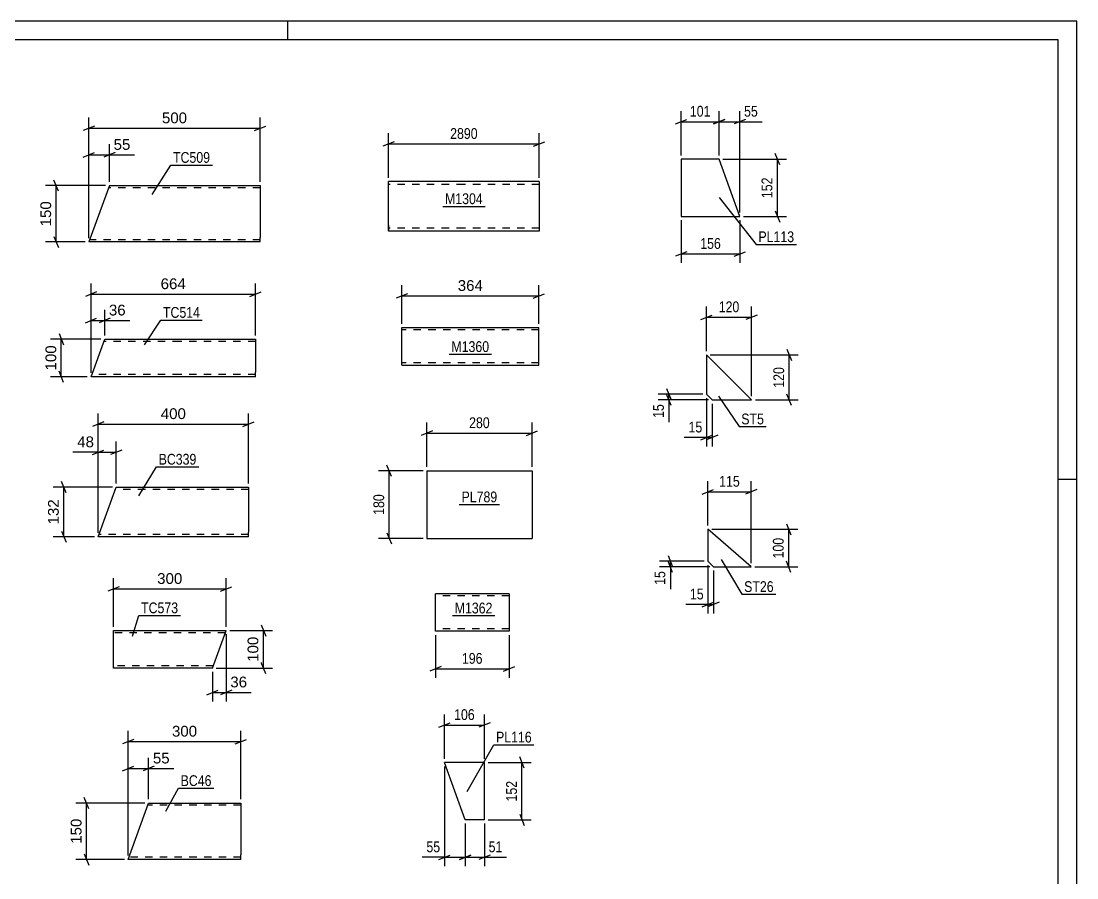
# Model space of a CAD drawing. Header units: millimetres. Extents: x 0 to 594, y 0 to 420.
# Drawn here: x 313 to 594, y 191.9 to 420 of the extents above; entities that cross this region are included whole.
import ezdxf

# ---------------------------------------------------------------- set-up
doc = ezdxf.new("R2010")
doc.units = ezdxf.units.MM
doc.linetypes.add('DXK_LINE_DOT2', pattern=[3.9198, 1.9599, -1.9599])
doc.styles.add('Arial', font='ARIAL.TTF', dxfattribs={"height": 0.2})
doc.styles.add('Arial Narrow', font='ARIALN.TTF', dxfattribs={"height": 0.2})

# ---------------------------------------------------------------- blocks, each defined once
blk = doc.blocks.new('Unknown-284936676-1132')
at = {"color": 5, "linetype": 'Continuous'}
for p, q in [((594, 420), (0, 420)), ((384, 415), (384, 420)), ((594, 0), (594, 420)), ((589, 415), (5, 415)), ((589, 5), (589, 415)), ((594, 298), (589, 298))]:
    blk.add_line(p, q, dxfattribs=at)
blk = doc.blocks.new('Part-284936676-8673 - 8672')
at = {"color": 2, "linetype": 'Continuous'}
for p, q in [((495.81, 284.71), (495.81, 276.21)), ((507.31, 274.71), (495.81, 284.71)), ((495.81, 276.21), (497.31, 274.71)), ((497.31, 274.71), (507.31, 274.71))]:
    blk.add_line(p, q, dxfattribs=at)
blk = doc.blocks.new('Part-284936676-11950 - 11949')
at = {"color": 2, "linetype": 'Continuous'}
for p, q in [((341.52, 196.84), (346.98, 211.84)), ((346.98, 211.84), (371.52, 211.84)), ((371.52, 211.84), (371.52, 211.75)), ((371.52, 211.75), (371.52, 210.64)), ((371.52, 210.64), (371.52, 198.04)), ((371.52, 196.84), (341.52, 196.84)), ((371.52, 196.84), (371.52, 198.04))]:
    blk.add_line(p, q, dxfattribs=at)
at = {"color": 7, "linetype": 'DXK_LINE_DOT2'}
for p, q in [((371.52, 211.24), (346.77, 211.24)), ((371.52, 211.49), (371.52, 210.64)), ((371.52, 197.44), (341.74, 197.44)), ((371.52, 196.93), (371.52, 197.19)), ((371.52, 196.84), (371.52, 196.93))]:
    blk.add_line(p, q, dxfattribs=at)
blk = doc.blocks.new('Part-284936676-11914 - 11913')
at = {"color": 2, "linetype": 'Continuous'}
for p, q in [((336.53, 376.2), (331.08, 361.2)), ((336.53, 376.2), (356.53, 376.2)), ((356.63, 376.2), (376.63, 376.2)), ((376.63, 376.2), (376.63, 376.11)), ((376.63, 376.11), (376.63, 375.46)), ((376.63, 375.46), (376.63, 362.4)), ((356.53, 361.2), (331.08, 361.2)), ((376.63, 361.2), (356.63, 361.2)), ((376.63, 361.2), (376.63, 362.4))]:
    blk.add_line(p, q, dxfattribs=at)
at = {"color": 7, "linetype": 'DXK_LINE_DOT2'}
for p, q in [((356.53, 375.6), (336.32, 375.6)), ((376.63, 375.6), (356.63, 375.6)), ((376.63, 376.2), (376.63, 376.2)), ((376.63, 375.85), (376.63, 375.46)), ((356.53, 361.8), (331.29, 361.8)), ((376.63, 361.8), (356.63, 361.8)), ((376.63, 361.29), (376.63, 361.55)), ((376.63, 361.2), (376.63, 361.29))]:
    blk.add_line(p, q, dxfattribs=at)
blk = doc.blocks.new('Part-284936676-11967 - 11966')
at = {"color": 2, "linetype": 'Continuous'}
for p, q in [((333.54, 282.75), (338.35, 295.95)), ((338.35, 295.95), (373.54, 295.95)), ((373.54, 295.95), (373.54, 295.86)), ((373.54, 295.86), (373.54, 294.75)), ((373.54, 294.75), (373.54, 283.95)), ((373.54, 282.75), (373.54, 283.95)), ((373.54, 282.75), (333.54, 282.75))]:
    blk.add_line(p, q, dxfattribs=at)
at = {"color": 7, "linetype": 'DXK_LINE_DOT2'}
for p, q in [((373.54, 295.35), (338.13, 295.35)), ((373.54, 295.6), (373.54, 294.75)), ((373.54, 283.35), (333.76, 283.35)), ((373.54, 282.84), (373.54, 283.1)), ((373.54, 282.75), (373.54, 282.84))]:
    blk.add_line(p, q, dxfattribs=at)
blk = doc.blocks.new('Part-284936676-8417 - 8416')
at = {"color": 2, "linetype": 'Continuous'}
for p, q in [((430.83, 377.29), (410.83, 377.29)), ((410.83, 365.69), (410.83, 377.29)), ((450.93, 377.29), (430.93, 377.29)), ((450.93, 377.29), (450.93, 377.16)), ((450.93, 377.16), (450.93, 364.09)), ((410.83, 365.69), (410.83, 364.09)), ((430.83, 364.09), (410.83, 364.09)), ((450.93, 364.09), (430.93, 364.09))]:
    blk.add_line(p, q, dxfattribs=at)
at = {"color": 7, "linetype": 'DXK_LINE_DOT2'}
for p, q in [((430.83, 376.49), (410.83, 376.49)), ((450.93, 376.49), (430.93, 376.49)), ((410.83, 364.21), (410.83, 365.69)), ((410.83, 364.89), (410.83, 364.95)), ((430.83, 364.89), (410.83, 364.89)), ((450.93, 364.89), (430.93, 364.89)), ((450.93, 364.89), (450.93, 364.95))]:
    blk.add_line(p, q, dxfattribs=at)
blk = doc.blocks.new('Part-284936676-8539 - 8538')
at = {"color": 2, "linetype": 'Continuous'}
for p, q in [((436.33, 222.61), (425.69, 222.61)), ((431.22, 207.41), (425.69, 222.61)), ((436.33, 207.41), (436.33, 222.61)), ((436.33, 207.41), (431.22, 207.41))]:
    blk.add_line(p, q, dxfattribs=at)
blk = doc.blocks.new('Part-284936676-8546 - 8545')
at = {"color": 2, "linetype": 'Continuous'}
for p, q in [((488.72, 383.22), (488.72, 368.02)), ((498.78, 383.22), (488.72, 383.22)), ((504.31, 368.02), (498.78, 383.22)), ((488.72, 368.02), (504.31, 368.02))]:
    blk.add_line(p, q, dxfattribs=at)
blk = doc.blocks.new('Part-284936676-8606 - 8605')
at = {"color": 2, "linetype": 'Continuous'}
for p, q in [((507.43, 319.16), (495.43, 331.16)), ((495.43, 331.16), (495.43, 320.66)), ((495.43, 320.66), (496.93, 319.16)), ((496.93, 319.16), (507.43, 319.16))]:
    blk.add_line(p, q, dxfattribs=at)
blk = doc.blocks.new('Part-284936676-8625 - 8624')
at = {"color": 2, "linetype": 'Continuous'}
for p, q in [((414.36, 328.49), (414.36, 338.4)), ((414.36, 338.4), (450.8, 338.4)), ((450.8, 328.4), (450.8, 338.4)), ((414.36, 328.49), (414.36, 328.4)), ((414.36, 328.4), (450.8, 328.4))]:
    blk.add_line(p, q, dxfattribs=at)
at = {"color": 7, "linetype": 'DXK_LINE_DOT2'}
for p, q in [((450.8, 337.8), (414.36, 337.8)), ((414.36, 329), (414.36, 329.05)), ((450.8, 329), (414.36, 329)), ((450.8, 329), (450.8, 329.05))]:
    blk.add_line(p, q, dxfattribs=at)
blk = doc.blocks.new('Part-284936676-8648 - 8647')
at = {"color": 2, "linetype": 'Continuous'}
for p, q in [((442.9, 267.58), (423.28, 267.58)), ((423.28, 257.67), (423.28, 267.58)), ((442.9, 267.58), (442.9, 257.58)), ((423.28, 257.58), (423.28, 257.67)), ((442.9, 257.58), (423.28, 257.58))]:
    blk.add_line(p, q, dxfattribs=at)
at = {"color": 7, "linetype": 'DXK_LINE_DOT2'}
for p, q in [((442.9, 266.98), (423.28, 266.98)), ((442.9, 267.49), (442.9, 267.58)), ((423.28, 258.18), (423.28, 258.22)), ((442.9, 258.18), (423.28, 258.18)), ((442.9, 258.18), (442.9, 258.22))]:
    blk.add_line(p, q, dxfattribs=at)
blk = doc.blocks.new('Part-284936676-8656 - 8655')
at = {"color": 2, "linetype": 'Continuous'}
for p, q in [((421, 300.31), (421, 282.31)), ((421, 300.31), (449, 300.31)), ((449, 300.31), (449, 282.31)), ((421, 282.31), (449, 282.31))]:
    blk.add_line(p, q, dxfattribs=at)
blk = doc.blocks.new('Part-284936676-11958 - 11957')
at = {"color": 2, "linetype": 'Continuous'}
for p, q in [((331.64, 325.34), (335.28, 335.34)), ((335.28, 335.34), (355.28, 335.34)), ((355.38, 335.34), (375.38, 335.34)), ((375.38, 335.34), (375.38, 335.25)), ((375.38, 335.25), (375.38, 334.14)), ((375.38, 334.14), (375.38, 326.54)), ((375.38, 325.34), (375.38, 326.54)), ((355.28, 325.34), (331.64, 325.34)), ((375.38, 325.34), (355.38, 325.34))]:
    blk.add_line(p, q, dxfattribs=at)
at = {"color": 7, "linetype": 'DXK_LINE_DOT2'}
for p, q in [((355.28, 334.74), (335.06, 334.74)), ((375.38, 334.74), (355.38, 334.74)), ((375.38, 334.99), (375.38, 334.14)), ((355.28, 325.94), (331.85, 325.94)), ((375.38, 325.94), (355.38, 325.94)), ((375.38, 325.43), (375.38, 325.69)), ((375.38, 325.34), (375.38, 325.43))]:
    blk.add_line(p, q, dxfattribs=at)
blk = doc.blocks.new('Part-284936676-11975 - 11974')
at = {"color": 2, "linetype": 'Continuous'}
for p, q in [((337.59, 247.87), (337.59, 257.78)), ((337.59, 257.78), (367.59, 257.78)), ((363.95, 247.78), (367.15, 256.58)), ((367.55, 257.69), (367.15, 256.58)), ((367.59, 257.78), (367.55, 257.69)), ((337.59, 247.78), (337.59, 247.87)), ((363.95, 247.78), (337.59, 247.78))]:
    blk.add_line(p, q, dxfattribs=at)
at = {"color": 7, "linetype": 'DXK_LINE_DOT2'}
for p, q in [((367.37, 257.18), (337.59, 257.18)), ((367.15, 256.58), (367.46, 257.43)), ((364.16, 248.38), (337.59, 248.38)), ((337.59, 248.13), (337.59, 247.78)), ((363.98, 247.87), (363.95, 247.78))]:
    blk.add_line(p, q, dxfattribs=at)
blk = doc.blocks.new('StraightDimension-284936676-9312 - 8672')
at = {"color": 7, "linetype": 'Continuous'}
for p, q in [((494.81, 276.21), (482.96, 276.21)), ((485.21, 277.71), (486.41, 274.71)), ((486.41, 273.21), (485.21, 276.21)), ((485.81, 274.71), (485.81, 276.21)), ((496.31, 274.71), (482.96, 274.71))]:
    blk.add_line(p, q, dxfattribs=at)
at = {"color": 0}
blk.add_wipeout([(485.06, 274.19), (480.86, 274.19), (480.86, 269.33), (485.06, 269.33)], dxfattribs=at)
at = {"color": 7, "linetype": 'Continuous'}
blk.add_line((485.81, 274.71), (485.81, 268.8), dxfattribs=at)
blk.add_line((485.81, 274.71), (485.81, 268.8), dxfattribs=at)
at = {"color": 3, "style": 'Arial Narrow'}
blk.add_text('15', height=2.863, rotation=90.0002, dxfattribs=at).set_placement((484.46, 269.93))
blk = doc.blocks.new('StraightDimension-284936676-9304 - 8672')
at = {"color": 7, "linetype": 'Continuous'}
for p, q in [((495.81, 275.21), (495.81, 262.31)), ((497.31, 273.71), (497.31, 262.31)), ((494.31, 264.11), (497.31, 265.31)), ((498.81, 265.31), (495.81, 264.11)), ((495.81, 264.71), (497.31, 264.71))]:
    blk.add_line(p, q, dxfattribs=at)
at = {"color": 0}
blk.add_wipeout([(495.28, 265.46), (495.28, 269.66), (490.42, 269.66), (490.42, 265.46)], dxfattribs=at)
at = {"color": 7, "linetype": 'Continuous'}
blk.add_line((495.81, 264.71), (489.9, 264.71), dxfattribs=at)
blk.add_line((495.81, 264.71), (489.9, 264.71), dxfattribs=at)
at = {"color": 3, "style": 'Arial Narrow'}
blk.add_text('15', height=2.863, dxfattribs=at).set_placement((491.02, 266.06))
blk = doc.blocks.new('StraightDimension-284936676-9316 - 8672')
at = {"color": 7, "linetype": 'Continuous'}
for p, q in [((496.81, 284.71), (519.71, 284.71)), ((516.71, 286.21), (517.91, 283.21)), ((517.31, 274.71), (517.31, 284.71)), ((517.91, 273.21), (516.71, 276.21)), ((508.31, 274.71), (519.71, 274.71))]:
    blk.add_line(p, q, dxfattribs=at)
at = {"color": 0}
blk.add_wipeout([(516.56, 283.05), (512.36, 283.05), (512.36, 276.37), (516.56, 276.37)], dxfattribs=at)
at = {"color": 3, "style": 'Arial Narrow'}
blk.add_text('100', height=2.863, rotation=90.0002, dxfattribs=at).set_placement((515.96, 276.97))
blk = doc.blocks.new('StraightDimension-284936676-9308 - 8672')
at = {"color": 7, "linetype": 'Continuous'}
for p, q in [((494.31, 294.11), (497.31, 295.31)), ((495.81, 285.71), (495.81, 297.56)), ((508.81, 295.31), (505.81, 294.11)), ((507.31, 275.71), (507.31, 297.56)), ((495.81, 294.71), (507.31, 294.71))]:
    blk.add_line(p, q, dxfattribs=at)
at = {"color": 0}
blk.add_wipeout([(504.9, 295.46), (504.9, 299.66), (498.21, 299.66), (498.21, 295.46)], dxfattribs=at)
at = {"color": 3, "style": 'Arial Narrow'}
blk.add_text('115', height=2.863, dxfattribs=at).set_placement((498.81, 296.06))
blk = doc.blocks.new('StraightDimension-284936676-12289 - 11949')
at = {"color": 7, "linetype": 'Continuous'}
for p, q in [((341.52, 197.84), (341.52, 231.04)), ((371.52, 212.84), (371.52, 231.04)), ((343.02, 228.79), (340.02, 227.59)), ((341.52, 228.19), (371.52, 228.19)), ((370.02, 227.59), (373.02, 228.79))]:
    blk.add_line(p, q, dxfattribs=at)
at = {"color": 0}
blk.add_wipeout([(360.46, 228.94), (360.46, 233.14), (352.59, 233.14), (352.59, 228.94)], dxfattribs=at)
at = {"color": 3, "style": 'Arial'}
blk.add_text('300', height=2.865, dxfattribs=at).set_placement((353.19, 229.54))
blk = doc.blocks.new('StraightDimension-284936676-12276 - 11949')
at = {"color": 7, "linetype": 'Continuous'}
for p, q in [((341.52, 197.84), (341.52, 223.88)), ((346.98, 212.84), (346.98, 223.88)), ((340.02, 220.43), (343.02, 221.63)), ((341.52, 221.03), (346.98, 221.03)), ((348.48, 221.63), (345.48, 220.43))]:
    blk.add_line(p, q, dxfattribs=at)
at = {"color": 0}
blk.add_wipeout([(353.16, 221.78), (353.16, 225.98), (347.51, 225.98), (347.51, 221.78)], dxfattribs=at)
at = {"color": 7, "linetype": 'Continuous'}
blk.add_line((346.98, 221.03), (353.68, 221.03), dxfattribs=at)
blk.add_line((346.98, 221.03), (353.68, 221.03), dxfattribs=at)
at = {"color": 3, "style": 'Arial'}
blk.add_text('55', height=2.865, dxfattribs=at).set_placement((348.11, 222.38))
blk = doc.blocks.new('StraightDimension-284936676-12300 - 11949')
at = {"color": 7, "linetype": 'Continuous'}
for p, q in [((345.98, 211.84), (327.61, 211.84)), ((331.06, 210.34), (329.86, 213.34)), ((330.46, 196.84), (330.46, 211.84)), ((340.52, 196.84), (327.61, 196.84)), ((329.86, 198.34), (331.06, 195.34))]:
    blk.add_line(p, q, dxfattribs=at)
at = {"color": 0}
blk.add_wipeout([(329.71, 208.28), (325.51, 208.28), (325.51, 200.4), (329.71, 200.4)], dxfattribs=at)
at = {"color": 3, "style": 'Arial'}
blk.add_text('150', height=2.865, rotation=90.0002, dxfattribs=at).set_placement((329.11, 201))
blk = doc.blocks.new('StraightDimension-284936676-12027 - 11913')
at = {"color": 7, "linetype": 'Continuous'}
for p, q in [((329.58, 383.78), (332.58, 384.98)), ((331.08, 362.2), (331.08, 387.23)), ((338.03, 384.98), (335.03, 383.78)), ((336.53, 377.2), (336.53, 387.23)), ((331.08, 384.38), (336.53, 384.38))]:
    blk.add_line(p, q, dxfattribs=at)
at = {"color": 0}
blk.add_wipeout([(342.71, 385.13), (342.71, 389.33), (337.06, 389.33), (337.06, 385.13)], dxfattribs=at)
at = {"color": 7, "linetype": 'Continuous'}
blk.add_line((336.53, 384.38), (343.23, 384.38), dxfattribs=at)
blk.add_line((336.53, 384.38), (343.23, 384.38), dxfattribs=at)
at = {"color": 3, "style": 'Arial'}
blk.add_text('55', height=2.865, dxfattribs=at).set_placement((337.66, 385.73))
blk = doc.blocks.new('StraightDimension-284936676-12045 - 11913')
at = {"color": 7, "linetype": 'Continuous'}
for p, q in [((331.08, 362.2), (331.08, 394.31)), ((376.63, 377.2), (376.63, 394.31)), ((332.58, 392.06), (329.58, 390.86)), ((331.08, 391.46), (376.63, 391.46)), ((375.13, 390.86), (378.13, 392.06))]:
    blk.add_line(p, q, dxfattribs=at)
at = {"color": 0}
blk.add_wipeout([(357.79, 392.21), (357.79, 396.41), (349.92, 396.41), (349.92, 392.21)], dxfattribs=at)
at = {"color": 3, "style": 'Arial'}
blk.add_text('500', height=2.865, dxfattribs=at).set_placement((350.52, 392.81))
blk = doc.blocks.new('StraightDimension-284936676-12056 - 11913')
at = {"color": 7, "linetype": 'Continuous'}
for p, q in [((322.97, 374.7), (321.77, 377.7)), ((335.53, 376.2), (319.52, 376.2)), ((322.37, 361.2), (322.37, 376.2)), ((321.77, 362.7), (322.97, 359.7)), ((330.08, 361.2), (319.52, 361.2))]:
    blk.add_line(p, q, dxfattribs=at)
at = {"color": 0}
blk.add_wipeout([(321.62, 372.64), (317.42, 372.64), (317.42, 364.76), (321.62, 364.76)], dxfattribs=at)
at = {"color": 3, "style": 'Arial'}
blk.add_text('150', height=2.865, rotation=90.0002, dxfattribs=at).set_placement((321.02, 365.36))
blk = doc.blocks.new('StraightDimension-284936676-12191 - 11966')
at = {"color": 7, "linetype": 'Continuous'}
for p, q in [((337.35, 295.95), (321.56, 295.95)), ((325.01, 294.45), (323.81, 297.45)), ((324.41, 282.75), (324.41, 295.95)), ((323.81, 284.25), (325.01, 281.25)), ((332.54, 282.75), (321.56, 282.75))]:
    blk.add_line(p, q, dxfattribs=at)
at = {"color": 0}
blk.add_wipeout([(323.66, 293.28), (319.46, 293.28), (319.46, 285.41), (323.66, 285.41)], dxfattribs=at)
at = {"color": 3, "style": 'Arial'}
blk.add_text('132', height=2.865, rotation=90.0002, dxfattribs=at).set_placement((323.06, 286.01))
blk = doc.blocks.new('StraightDimension-284936676-12128 - 11966')
at = {"color": 7, "linetype": 'Continuous'}
for p, q in [((333.54, 283.75), (333.54, 308.07)), ((338.35, 296.95), (338.35, 308.07)), ((332.04, 304.62), (335.04, 305.82)), ((333.54, 305.22), (338.35, 305.22)), ((339.85, 305.82), (336.85, 304.62))]:
    blk.add_line(p, q, dxfattribs=at)
at = {"color": 0}
blk.add_wipeout([(333.02, 305.97), (333.02, 310.17), (327.37, 310.17), (327.37, 305.97)], dxfattribs=at)
at = {"color": 7, "linetype": 'Continuous'}
blk.add_line((333.54, 305.22), (326.84, 305.22), dxfattribs=at)
blk.add_line((333.54, 305.22), (326.84, 305.22), dxfattribs=at)
at = {"color": 3, "style": 'Arial'}
blk.add_text('48', height=2.865, dxfattribs=at).set_placement((327.97, 306.57))
blk = doc.blocks.new('StraightDimension-284936676-12180 - 11966')
at = {"color": 7, "linetype": 'Continuous'}
for p, q in [((333.54, 283.75), (333.54, 315.57)), ((373.54, 296.95), (373.54, 315.57)), ((335.04, 313.32), (332.04, 312.12)), ((333.54, 312.72), (373.54, 312.72)), ((372.04, 312.12), (375.04, 313.32))]:
    blk.add_line(p, q, dxfattribs=at)
at = {"color": 0}
blk.add_wipeout([(357.48, 313.47), (357.48, 317.67), (349.61, 317.67), (349.61, 313.47)], dxfattribs=at)
at = {"color": 3, "style": 'Arial'}
blk.add_text('400', height=2.865, dxfattribs=at).set_placement((350.21, 314.07))
blk = doc.blocks.new('StraightDimension-284936676-8764 - 8416')
at = {"color": 7, "linetype": 'Continuous'}
for p, q in [((412.33, 387.89), (409.33, 386.69)), ((410.83, 378.29), (410.83, 390.14)), ((449.43, 386.69), (452.43, 387.89)), ((450.93, 378.29), (450.93, 390.14)), ((410.83, 387.29), (450.93, 387.29))]:
    blk.add_line(p, q, dxfattribs=at)
at = {"color": 0}
blk.add_wipeout([(435.14, 388.04), (435.14, 392.24), (426.62, 392.24), (426.62, 388.04)], dxfattribs=at)
at = {"color": 3, "style": 'Arial Narrow'}
blk.add_text('2890', height=2.863, dxfattribs=at).set_placement((427.22, 388.64))
blk = doc.blocks.new('StraightDimension-284936676-9047 - 8538')
at = {"color": 7, "linetype": 'Continuous'}
for p, q in [((437.33, 222.61), (448.73, 222.61)), ((446.93, 221.11), (445.73, 224.11)), ((446.33, 207.41), (446.33, 222.61)), ((445.73, 208.91), (446.93, 205.91)), ((437.33, 207.41), (448.73, 207.41))]:
    blk.add_line(p, q, dxfattribs=at)
at = {"color": 0}
blk.add_wipeout([(445.58, 218.35), (441.38, 218.35), (441.38, 211.67), (445.58, 211.67)], dxfattribs=at)
at = {"color": 3, "style": 'Arial Narrow'}
blk.add_text('152', height=2.863, rotation=90.0002, dxfattribs=at).set_placement((444.98, 212.27))
blk = doc.blocks.new('StraightDimension-284936676-9051 - 8538')
at = {"color": 7, "linetype": 'Continuous'}
for p, q in [((431.22, 206.41), (431.22, 195.01)), ((436.33, 206.41), (436.33, 195.01)), ((429.72, 196.81), (432.72, 198.01)), ((431.22, 197.41), (436.33, 197.41)), ((437.83, 198.01), (434.83, 196.81))]:
    blk.add_line(p, q, dxfattribs=at)
at = {"color": 0}
blk.add_wipeout([(441.72, 198.16), (441.72, 202.36), (436.86, 202.36), (436.86, 198.16)], dxfattribs=at)
at = {"color": 7, "linetype": 'Continuous'}
blk.add_line((436.33, 197.41), (442.24, 197.41), dxfattribs=at)
blk.add_line((436.33, 197.41), (442.24, 197.41), dxfattribs=at)
at = {"color": 3, "style": 'Arial Narrow'}
blk.add_text('51', height=2.863, dxfattribs=at).set_placement((437.46, 198.76))
blk = doc.blocks.new('StraightDimension-284936676-9052 - 8538')
at = {"color": 7, "linetype": 'Continuous'}
for p, q in [((425.69, 221.61), (425.69, 195.01)), ((431.22, 206.41), (431.22, 195.01)), ((424.19, 196.81), (427.19, 198.01)), ((425.69, 197.41), (431.22, 197.41)), ((432.72, 198.01), (429.72, 196.81))]:
    blk.add_line(p, q, dxfattribs=at)
at = {"color": 0}
blk.add_wipeout([(425.16, 198.16), (425.16, 202.36), (420.3, 202.36), (420.3, 198.16)], dxfattribs=at)
at = {"color": 7, "linetype": 'Continuous'}
blk.add_line((425.69, 197.41), (419.78, 197.41), dxfattribs=at)
blk.add_line((425.69, 197.41), (419.78, 197.41), dxfattribs=at)
at = {"color": 3, "style": 'Arial Narrow'}
blk.add_text('55', height=2.863, dxfattribs=at).set_placement((420.9, 198.76))
blk = doc.blocks.new('StraightDimension-284936676-9057 - 8538')
at = {"color": 7, "linetype": 'Continuous'}
for p, q in [((424.19, 232.01), (427.19, 233.21)), ((425.69, 223.61), (425.69, 235.46)), ((437.83, 233.21), (434.83, 232.01)), ((436.33, 223.61), (436.33, 235.46)), ((425.69, 232.61), (436.33, 232.61))]:
    blk.add_line(p, q, dxfattribs=at)
at = {"color": 0}
blk.add_wipeout([(434.35, 233.36), (434.35, 237.56), (427.67, 237.56), (427.67, 233.36)], dxfattribs=at)
at = {"color": 3, "style": 'Arial Narrow'}
blk.add_text('106', height=2.863, dxfattribs=at).set_placement((428.27, 233.96))
blk = doc.blocks.new('StraightDimension-284936676-9072 - 8545')
at = {"color": 7, "linetype": 'Continuous'}
for p, q in [((488.72, 367.02), (488.72, 355.62)), ((504.31, 367.02), (504.31, 355.62)), ((490.22, 358.62), (487.22, 357.42)), ((488.72, 358.02), (504.31, 358.02)), ((502.81, 357.42), (505.81, 358.62))]:
    blk.add_line(p, q, dxfattribs=at)
at = {"color": 0}
blk.add_wipeout([(499.86, 358.77), (499.86, 362.97), (493.17, 362.97), (493.17, 358.77)], dxfattribs=at)
at = {"color": 3, "style": 'Arial Narrow'}
blk.add_text('156', height=2.863, dxfattribs=at).set_placement((493.77, 359.37))
blk = doc.blocks.new('StraightDimension-284936676-9062 - 8545')
at = {"color": 7, "linetype": 'Continuous'}
for p, q in [((499.78, 383.22), (516.71, 383.22)), ((514.91, 381.72), (513.71, 384.72)), ((514.31, 368.02), (514.31, 383.22)), ((513.71, 369.52), (514.91, 366.52)), ((505.31, 368.02), (516.71, 368.02))]:
    blk.add_line(p, q, dxfattribs=at)
at = {"color": 0}
blk.add_wipeout([(513.56, 378.96), (509.36, 378.96), (509.36, 372.28), (513.56, 372.28)], dxfattribs=at)
at = {"color": 3, "style": 'Arial Narrow'}
blk.add_text('152', height=2.863, rotation=90.0002, dxfattribs=at).set_placement((512.96, 372.88))
blk = doc.blocks.new('StraightDimension-284936676-9066 - 8545')
at = {"color": 7, "linetype": 'Continuous'}
for p, q in [((497.28, 392.62), (500.28, 393.82)), ((498.78, 384.22), (498.78, 396.07)), ((505.81, 393.82), (502.81, 392.62)), ((504.31, 369.02), (504.31, 396.07)), ((498.78, 393.22), (504.31, 393.22))]:
    blk.add_line(p, q, dxfattribs=at)
at = {"color": 0}
blk.add_wipeout([(509.69, 393.97), (509.69, 398.17), (504.83, 398.17), (504.83, 393.97)], dxfattribs=at)
at = {"color": 7, "linetype": 'Continuous'}
blk.add_line((504.31, 393.22), (510.22, 393.22), dxfattribs=at)
blk.add_line((504.31, 393.22), (510.22, 393.22), dxfattribs=at)
at = {"color": 3, "style": 'Arial Narrow'}
blk.add_text('55', height=2.863, dxfattribs=at).set_placement((505.43, 394.57))
blk = doc.blocks.new('StraightDimension-284936676-9067 - 8545')
at = {"color": 7, "linetype": 'Continuous'}
for p, q in [((487.22, 392.62), (490.22, 393.82)), ((488.72, 384.22), (488.72, 396.07)), ((500.28, 393.82), (497.28, 392.62)), ((498.78, 384.22), (498.78, 396.07)), ((488.72, 393.22), (498.78, 393.22))]:
    blk.add_line(p, q, dxfattribs=at)
at = {"color": 0}
blk.add_wipeout([(497.09, 393.97), (497.09, 398.17), (490.41, 398.17), (490.41, 393.97)], dxfattribs=at)
at = {"color": 3, "style": 'Arial Narrow'}
blk.add_text('101', height=2.863, dxfattribs=at).set_placement((491.01, 394.57))
blk = doc.blocks.new('StraightDimension-284936676-9226 - 8605')
at = {"color": 7, "linetype": 'Continuous'}
for p, q in [((494.43, 320.66), (482.58, 320.66)), ((484.83, 322.16), (486.03, 319.16)), ((486.03, 317.66), (484.83, 320.66)), ((485.43, 319.16), (485.43, 320.66)), ((495.93, 319.16), (482.58, 319.16))]:
    blk.add_line(p, q, dxfattribs=at)
at = {"color": 0}
blk.add_wipeout([(484.68, 318.63), (480.48, 318.63), (480.48, 313.77), (484.68, 313.77)], dxfattribs=at)
at = {"color": 7, "linetype": 'Continuous'}
blk.add_line((485.43, 319.16), (485.43, 313.25), dxfattribs=at)
blk.add_line((485.43, 319.16), (485.43, 313.25), dxfattribs=at)
at = {"color": 3, "style": 'Arial Narrow'}
blk.add_text('15', height=2.863, rotation=90.0002, dxfattribs=at).set_placement((484.08, 314.37))
blk = doc.blocks.new('StraightDimension-284936676-9218 - 8605')
at = {"color": 7, "linetype": 'Continuous'}
for p, q in [((495.43, 319.66), (495.43, 306.76)), ((496.93, 318.16), (496.93, 306.76)), ((493.93, 308.56), (496.93, 309.76)), ((498.43, 309.76), (495.43, 308.56)), ((495.43, 309.16), (496.93, 309.16))]:
    blk.add_line(p, q, dxfattribs=at)
at = {"color": 0}
blk.add_wipeout([(494.91, 309.91), (494.91, 314.11), (490.05, 314.11), (490.05, 309.91)], dxfattribs=at)
at = {"color": 7, "linetype": 'Continuous'}
blk.add_line((495.43, 309.16), (489.53, 309.16), dxfattribs=at)
blk.add_line((495.43, 309.16), (489.53, 309.16), dxfattribs=at)
at = {"color": 3, "style": 'Arial Narrow'}
blk.add_text('15', height=2.863, dxfattribs=at).set_placement((490.65, 310.51))
blk = doc.blocks.new('StraightDimension-284936676-9230 - 8605')
at = {"color": 7, "linetype": 'Continuous'}
for p, q in [((516.83, 332.66), (518.03, 329.66)), ((496.43, 331.16), (519.83, 331.16)), ((517.43, 319.16), (517.43, 331.16)), ((518.03, 317.66), (516.83, 320.66)), ((508.43, 319.16), (519.83, 319.16))]:
    blk.add_line(p, q, dxfattribs=at)
at = {"color": 0}
blk.add_wipeout([(516.68, 328.5), (512.48, 328.5), (512.48, 321.81), (516.68, 321.81)], dxfattribs=at)
at = {"color": 3, "style": 'Arial Narrow'}
blk.add_text('120', height=2.863, rotation=90.0002, dxfattribs=at).set_placement((516.08, 322.41))
blk = doc.blocks.new('StraightDimension-284936676-9222 - 8605')
at = {"color": 7, "linetype": 'Continuous'}
for p, q in [((495.43, 332.16), (495.43, 344.01)), ((507.43, 320.16), (507.43, 344.01)), ((493.93, 340.56), (496.93, 341.76)), ((495.43, 341.16), (507.43, 341.16)), ((508.93, 341.76), (505.93, 340.56))]:
    blk.add_line(p, q, dxfattribs=at)
at = {"color": 0}
blk.add_wipeout([(504.78, 341.91), (504.78, 346.11), (498.09, 346.11), (498.09, 341.91)], dxfattribs=at)
at = {"color": 3, "style": 'Arial Narrow'}
blk.add_text('120', height=2.863, dxfattribs=at).set_placement((498.69, 342.51))
blk = doc.blocks.new('StraightDimension-284936676-12449 - 8624')
at = {"color": 7, "linetype": 'Continuous'}
for p, q in [((414.36, 339.4), (414.36, 349.68)), ((450.8, 339.4), (450.8, 349.68)), ((415.86, 347.43), (412.86, 346.23)), ((414.36, 346.83), (450.8, 346.83)), ((449.3, 346.23), (452.3, 347.43))]:
    blk.add_line(p, q, dxfattribs=at)
at = {"color": 0}
blk.add_wipeout([(436.51, 347.58), (436.51, 351.78), (428.64, 351.78), (428.64, 347.58)], dxfattribs=at)
at = {"color": 3, "style": 'Arial'}
blk.add_text('364', height=2.865, dxfattribs=at).set_placement((429.24, 348.18))
blk = doc.blocks.new('StraightDimension-284936676-9288 - 8647')
at = {"color": 7, "linetype": 'Continuous'}
for p, q in [((423.28, 256.58), (423.28, 245.18)), ((442.9, 256.58), (442.9, 245.18)), ((424.78, 248.18), (421.78, 246.98)), ((423.28, 247.58), (442.9, 247.58)), ((441.4, 246.98), (444.4, 248.18))]:
    blk.add_line(p, q, dxfattribs=at)
at = {"color": 0}
blk.add_wipeout([(436.43, 248.33), (436.43, 252.53), (429.75, 252.53), (429.75, 248.33)], dxfattribs=at)
at = {"color": 3, "style": 'Arial Narrow'}
blk.add_text('196', height=2.863, dxfattribs=at).set_placement((430.35, 248.93))
blk = doc.blocks.new('StraightDimension-284936676-9292 - 8655')
at = {"color": 7, "linetype": 'Continuous'}
for p, q in [((411.6, 298.81), (410.4, 301.81)), ((420, 300.31), (408.15, 300.31)), ((411, 282.31), (411, 300.31)), ((410.4, 283.81), (411.6, 280.81)), ((420, 282.31), (408.15, 282.31))]:
    blk.add_line(p, q, dxfattribs=at)
at = {"color": 0}
blk.add_wipeout([(410.25, 294.65), (406.05, 294.65), (406.05, 287.97), (410.25, 287.97)], dxfattribs=at)
at = {"color": 3, "style": 'Arial Narrow'}
blk.add_text('180', height=2.863, rotation=90.0002, dxfattribs=at).set_placement((409.65, 288.57))
blk = doc.blocks.new('StraightDimension-284936676-9296 - 8655')
at = {"color": 7, "linetype": 'Continuous'}
for p, q in [((421, 301.31), (421, 313.16)), ((449, 301.31), (449, 313.16)), ((422.5, 310.91), (419.5, 309.71)), ((421, 310.31), (449, 310.31)), ((447.5, 309.71), (450.5, 310.91))]:
    blk.add_line(p, q, dxfattribs=at)
at = {"color": 0}
blk.add_wipeout([(438.34, 311.06), (438.34, 315.26), (431.66, 315.26), (431.66, 311.06)], dxfattribs=at)
at = {"color": 3, "style": 'Arial Narrow'}
blk.add_text('280', height=2.863, dxfattribs=at).set_placement((432.26, 311.66))
blk = doc.blocks.new('StraightDimension-284936676-12076 - 11957')
at = {"color": 7, "linetype": 'Continuous'}
for p, q in [((331.64, 326.34), (331.64, 343.14)), ((335.28, 336.34), (335.28, 343.14)), ((330.14, 339.69), (333.14, 340.89)), ((331.64, 340.29), (335.28, 340.29)), ((336.78, 340.89), (333.78, 339.69))]:
    blk.add_line(p, q, dxfattribs=at)
at = {"color": 0}
blk.add_wipeout([(341.45, 341.04), (341.45, 345.24), (335.8, 345.24), (335.8, 341.04)], dxfattribs=at)
at = {"color": 7, "linetype": 'Continuous'}
blk.add_line((335.28, 340.29), (341.97, 340.29), dxfattribs=at)
blk.add_line((335.28, 340.29), (341.97, 340.29), dxfattribs=at)
at = {"color": 3, "style": 'Arial'}
blk.add_text('36', height=2.865, dxfattribs=at).set_placement((336.4, 341.64))
blk = doc.blocks.new('StraightDimension-284936676-12094 - 11957')
at = {"color": 7, "linetype": 'Continuous'}
for p, q in [((331.64, 326.34), (331.64, 350.15)), ((375.38, 336.34), (375.38, 350.15)), ((333.14, 347.9), (330.14, 346.7)), ((331.64, 347.3), (375.38, 347.3)), ((373.88, 346.7), (376.88, 347.9))]:
    blk.add_line(p, q, dxfattribs=at)
at = {"color": 0}
blk.add_wipeout([(357.44, 348.05), (357.44, 352.25), (349.57, 352.25), (349.57, 348.05)], dxfattribs=at)
at = {"color": 3, "style": 'Arial'}
blk.add_text('664', height=2.865, dxfattribs=at).set_placement((350.17, 348.65))
blk = doc.blocks.new('StraightDimension-284936676-12105 - 11957')
at = {"color": 7, "linetype": 'Continuous'}
for p, q in [((334.28, 335.34), (320.88, 335.34)), ((323.13, 336.84), (324.33, 333.84)), ((323.73, 325.34), (323.73, 335.34)), ((324.33, 323.84), (323.13, 326.84)), ((330.64, 325.34), (320.88, 325.34))]:
    blk.add_line(p, q, dxfattribs=at)
at = {"color": 0}
blk.add_wipeout([(322.98, 334.27), (318.78, 334.27), (318.78, 326.4), (322.98, 326.4)], dxfattribs=at)
at = {"color": 3, "style": 'Arial'}
blk.add_text('100', height=2.865, rotation=90.0002, dxfattribs=at).set_placement((322.38, 327))
blk = doc.blocks.new('StraightDimension-284936676-12222 - 11974')
at = {"color": 7, "linetype": 'Continuous'}
for p, q in [((367.59, 256.78), (367.59, 238.89)), ((363.95, 246.78), (363.95, 238.89)), ((362.45, 240.69), (365.45, 241.89)), ((369.09, 241.89), (366.09, 240.69)), ((363.95, 241.29), (367.59, 241.29))]:
    blk.add_line(p, q, dxfattribs=at)
at = {"color": 0}
blk.add_wipeout([(373.76, 242.04), (373.76, 246.24), (368.11, 246.24), (368.11, 242.04)], dxfattribs=at)
at = {"color": 7, "linetype": 'Continuous'}
blk.add_line((367.59, 241.29), (374.28, 241.29), dxfattribs=at)
blk.add_line((367.59, 241.29), (374.28, 241.29), dxfattribs=at)
at = {"color": 3, "style": 'Arial'}
blk.add_text('36', height=2.865, dxfattribs=at).set_placement((368.71, 242.64))
blk = doc.blocks.new('StraightDimension-284936676-12247 - 11974')
at = {"color": 7, "linetype": 'Continuous'}
for p, q in [((376.92, 259.28), (378.12, 256.28)), ((368.59, 257.78), (379.92, 257.78)), ((377.52, 247.78), (377.52, 257.78)), ((364.95, 247.78), (379.92, 247.78)), ((378.12, 246.28), (376.92, 249.28))]:
    blk.add_line(p, q, dxfattribs=at)
at = {"color": 0}
blk.add_wipeout([(376.77, 256.71), (372.57, 256.71), (372.57, 248.84), (376.77, 248.84)], dxfattribs=at)
at = {"color": 3, "style": 'Arial'}
blk.add_text('100', height=2.865, rotation=90.0002, dxfattribs=at).set_placement((376.17, 249.44))
blk = doc.blocks.new('StraightDimension-284936676-12211 - 11974')
at = {"color": 7, "linetype": 'Continuous'}
for p, q in [((337.59, 258.78), (337.59, 271.68)), ((367.59, 258.78), (367.59, 271.68)), ((339.09, 269.43), (336.09, 268.23)), ((337.59, 268.83), (367.59, 268.83)), ((366.09, 268.23), (369.09, 269.43))]:
    blk.add_line(p, q, dxfattribs=at)
at = {"color": 0}
blk.add_wipeout([(356.52, 269.58), (356.52, 273.78), (348.65, 273.78), (348.65, 269.58)], dxfattribs=at)
at = {"color": 3, "style": 'Arial'}
blk.add_text('300', height=2.865, dxfattribs=at).set_placement((349.25, 270.18))
blk = doc.blocks.new('Mark-284936676-9424 - 8672')
at = {"color": 0}
blk.add_wipeout([(513.3, 268.03), (513.3, 271.03), (505.45, 271.03), (505.45, 268.03)], dxfattribs=at)
blk.add_wipeout([(513.3, 268.03), (513.3, 271.03), (505.45, 271.03), (505.45, 268.03)], dxfattribs=at)
at = {"color": 30, "linetype": 'Continuous'}
for p, q in [((499.3, 276.72), (504.85, 267.43)), ((504.85, 267.43), (513.9, 267.43))]:
    blk.add_line(p, q, dxfattribs=at)
at = {"color": 3, "style": 'Arial Narrow'}
blk.add_text('ST26', height=2.863, dxfattribs=at).set_placement((505.45, 268.03))
blk = doc.blocks.new('Mark-284936676-12012 - 11949')
at = {"color": 0}
blk.add_wipeout([(363.71, 216.38), (363.71, 219.38), (355.49, 219.38), (355.49, 216.38)], dxfattribs=at)
blk.add_wipeout([(363.71, 216.38), (363.71, 219.38), (355.49, 219.38), (355.49, 216.38)], dxfattribs=at)
at = {"color": 30, "linetype": 'Continuous'}
for p, q in [((351.54, 209.69), (354.89, 215.78)), ((354.89, 215.78), (364.31, 215.78))]:
    blk.add_line(p, q, dxfattribs=at)
at = {"color": 3, "style": 'Arial Narrow'}
blk.add_text('BC46', height=2.863, dxfattribs=at).set_placement((355.49, 216.38))
blk = doc.blocks.new('Mark-284936676-11996 - 11913')
at = {"color": 0}
blk.add_wipeout([(363.33, 382.28), (363.33, 385.28), (353.47, 385.28), (353.47, 382.28)], dxfattribs=at)
blk.add_wipeout([(363.33, 382.28), (363.33, 385.28), (353.47, 385.28), (353.47, 382.28)], dxfattribs=at)
at = {"color": 30, "linetype": 'Continuous'}
for p, q in [((347.94, 373.83), (352.87, 381.68)), ((352.87, 381.68), (363.93, 381.68))]:
    blk.add_line(p, q, dxfattribs=at)
at = {"color": 3, "style": 'Arial Narrow'}
blk.add_text('TC509', height=2.863, dxfattribs=at).set_placement((353.47, 382.28))
blk = doc.blocks.new('Mark-284936676-12004 - 11966')
at = {"color": 0}
blk.add_wipeout([(359.69, 301.94), (359.69, 304.94), (349.64, 304.94), (349.64, 301.94)], dxfattribs=at)
blk.add_wipeout([(359.69, 301.94), (359.69, 304.94), (349.64, 304.94), (349.64, 301.94)], dxfattribs=at)
at = {"color": 30, "linetype": 'Continuous'}
for p, q in [((344.4, 293.59), (349.04, 301.34)), ((349.04, 301.34), (360.29, 301.34))]:
    blk.add_line(p, q, dxfattribs=at)
at = {"color": 3, "style": 'Arial Narrow'}
blk.add_text('BC339', height=2.863, dxfattribs=at).set_placement((349.64, 301.94))
blk = doc.blocks.new('Mark-284936676-9328 - 8416')
at = {"color": 0}
blk.add_wipeout([(435.9, 371.29), (435.9, 374.29), (425.85, 374.29), (425.85, 371.29)], dxfattribs=at)
blk.add_wipeout([(435.9, 371.29), (435.9, 374.29), (425.85, 374.29), (425.85, 371.29)], dxfattribs=at)
at = {"color": 30, "linetype": 'Continuous'}
blk.add_line((425.25, 370.69), (436.5, 370.69), dxfattribs=at)
at = {"color": 3, "style": 'Arial Narrow'}
blk.add_text('M1304', height=2.863, dxfattribs=at).set_placement((425.85, 371.29))
blk = doc.blocks.new('Mark-284936676-9373 - 8538')
at = {"color": 0}
blk.add_wipeout([(448.92, 227.97), (448.92, 230.97), (439.42, 230.97), (439.42, 227.97)], dxfattribs=at)
blk.add_wipeout([(448.92, 227.97), (448.92, 230.97), (439.42, 230.97), (439.42, 227.97)], dxfattribs=at)
at = {"color": 30, "linetype": 'Continuous'}
for p, q in [((431.71, 214.89), (438.82, 227.37)), ((438.82, 227.37), (449.52, 227.37))]:
    blk.add_line(p, q, dxfattribs=at)
at = {"color": 3, "style": 'Arial Narrow'}
blk.add_text('PL116', height=2.863, dxfattribs=at).set_placement((439.42, 227.97))
blk = doc.blocks.new('Mark-284936676-9376 - 8545')
at = {"color": 0}
blk.add_wipeout([(518.76, 361.16), (518.76, 364.16), (509.26, 364.16), (509.26, 361.16)], dxfattribs=at)
blk.add_wipeout([(518.76, 361.16), (518.76, 364.16), (509.26, 364.16), (509.26, 361.16)], dxfattribs=at)
at = {"color": 30, "linetype": 'Continuous'}
for p, q in [((498.82, 373.06), (508.66, 360.56)), ((508.66, 360.56), (519.36, 360.56))]:
    blk.add_line(p, q, dxfattribs=at)
at = {"color": 3, "style": 'Arial Narrow'}
blk.add_text('PL113', height=2.863, dxfattribs=at).set_placement((509.26, 361.16))
blk = doc.blocks.new('Mark-284936676-9405 - 8605')
at = {"color": 0}
blk.add_wipeout([(510.72, 312.65), (510.72, 315.65), (504.69, 315.65), (504.69, 312.65)], dxfattribs=at)
blk.add_wipeout([(510.72, 312.65), (510.72, 315.65), (504.69, 315.65), (504.69, 312.65)], dxfattribs=at)
at = {"color": 30, "linetype": 'Continuous'}
for p, q in [((498.61, 320.14), (504.09, 312.05)), ((504.09, 312.05), (511.32, 312.05))]:
    blk.add_line(p, q, dxfattribs=at)
at = {"color": 3, "style": 'Arial Narrow'}
blk.add_text('ST5', height=2.863, dxfattribs=at).set_placement((504.69, 312.65))
blk = doc.blocks.new('Mark-284936676-9408 - 8624')
at = {"color": 0}
blk.add_wipeout([(437.6, 331.92), (437.6, 334.92), (427.55, 334.92), (427.55, 331.92)], dxfattribs=at)
blk.add_wipeout([(437.6, 331.92), (437.6, 334.92), (427.55, 334.92), (427.55, 331.92)], dxfattribs=at)
at = {"color": 30, "linetype": 'Continuous'}
blk.add_line((426.95, 331.32), (438.2, 331.32), dxfattribs=at)
at = {"color": 3, "style": 'Arial Narrow'}
blk.add_text('M1360', height=2.863, dxfattribs=at).set_placement((427.55, 331.92))
blk = doc.blocks.new('Mark-284936676-9418 - 8647')
at = {"color": 0}
blk.add_wipeout([(438.48, 262.33), (438.48, 265.33), (428.43, 265.33), (428.43, 262.33)], dxfattribs=at)
blk.add_wipeout([(438.48, 262.33), (438.48, 265.33), (428.43, 265.33), (428.43, 262.33)], dxfattribs=at)
at = {"color": 30, "linetype": 'Continuous'}
blk.add_line((427.83, 261.73), (439.08, 261.73), dxfattribs=at)
at = {"color": 3, "style": 'Arial Narrow'}
blk.add_text('M1362', height=2.863, dxfattribs=at).set_placement((428.43, 262.33))
blk = doc.blocks.new('Mark-284936676-12461 - 8655')
at = {"color": 0}
blk.add_wipeout([(439.75, 291.91), (439.75, 294.91), (430.25, 294.91), (430.25, 291.91)], dxfattribs=at)
blk.add_wipeout([(439.75, 291.91), (439.75, 294.91), (430.25, 294.91), (430.25, 291.91)], dxfattribs=at)
at = {"color": 30, "linetype": 'Continuous'}
blk.add_line((429.65, 291.31), (440.35, 291.31), dxfattribs=at)
at = {"color": 3, "style": 'Arial Narrow'}
blk.add_text('PL789', height=2.863, dxfattribs=at).set_placement((430.25, 291.91))
blk = doc.blocks.new('Mark-284936676-12000 - 11957')
at = {"color": 0}
blk.add_wipeout([(360.65, 341.02), (360.65, 344.02), (350.79, 344.02), (350.79, 341.02)], dxfattribs=at)
blk.add_wipeout([(360.65, 341.02), (360.65, 344.02), (350.79, 344.02), (350.79, 341.02)], dxfattribs=at)
at = {"color": 30, "linetype": 'Continuous'}
for p, q in [((345.83, 333.78), (350.19, 340.42)), ((350.19, 340.42), (361.25, 340.42))]:
    blk.add_line(p, q, dxfattribs=at)
at = {"color": 3, "style": 'Arial Narrow'}
blk.add_text('TC514', height=2.863, dxfattribs=at).set_placement((350.79, 341.02))
blk = doc.blocks.new('Mark-284936676-12008 - 11974')
at = {"color": 0}
blk.add_wipeout([(354.84, 262.38), (354.84, 265.38), (344.97, 265.38), (344.97, 262.38)], dxfattribs=at)
blk.add_wipeout([(354.84, 262.38), (354.84, 265.38), (344.97, 265.38), (344.97, 262.38)], dxfattribs=at)
at = {"color": 30, "linetype": 'Continuous'}
for p, q in [((342.7, 256.29), (344.37, 261.78)), ((344.37, 261.78), (355.44, 261.78))]:
    blk.add_line(p, q, dxfattribs=at)
at = {"color": 3, "style": 'Arial Narrow'}
blk.add_text('TC573', height=2.863, dxfattribs=at).set_placement((344.97, 262.38))

msp = doc.modelspace()

# ---------------------------------------------------------------- block references
for name in ['Unknown-284936676-1132', 'Part-284936676-8546 - 8545', 'Part-284936676-8417 - 8416', 'Part-284936676-11914 - 11913', 'Part-284936676-8625 - 8624', 'Part-284936676-11958 - 11957', 'Part-284936676-8606 - 8605', 'Part-284936676-8656 - 8655', 'Part-284936676-11967 - 11966', 'Part-284936676-8673 - 8672', 'Part-284936676-8648 - 8647', 'Part-284936676-11975 - 11974', 'Part-284936676-8539 - 8538', 'Part-284936676-11950 - 11949']:
    msp.add_blockref(name, (0, 0))

# ---------------------------------------------------------------- next in the draw order: block references
for name in ['StraightDimension-284936676-8764 - 8416', 'StraightDimension-284936676-12027 - 11913', 'Mark-284936676-9328 - 8416', 'StraightDimension-284936676-9072 - 8545', 'StraightDimension-284936676-12449 - 8624', 'StraightDimension-284936676-12076 - 11957', 'Mark-284936676-9408 - 8624', 'StraightDimension-284936676-9226 - 8605', 'StraightDimension-284936676-9292 - 8655', 'StraightDimension-284936676-12191 - 11966', 'Mark-284936676-12461 - 8655', 'StraightDimension-284936676-9312 - 8672', 'Mark-284936676-9418 - 8647', 'StraightDimension-284936676-12222 - 11974', 'StraightDimension-284936676-9288 - 8647', 'StraightDimension-284936676-12289 - 11949', 'StraightDimension-284936676-9047 - 8538']:
    msp.add_blockref(name, (0, 0))

# ---------------------------------------------------------------- next in the draw order: block references
for name in ['StraightDimension-284936676-12045 - 11913', 'StraightDimension-284936676-9062 - 8545', 'StraightDimension-284936676-12094 - 11957', 'StraightDimension-284936676-9218 - 8605', 'StraightDimension-284936676-9296 - 8655', 'StraightDimension-284936676-12128 - 11966', 'StraightDimension-284936676-9304 - 8672', 'StraightDimension-284936676-12247 - 11974', 'StraightDimension-284936676-9057 - 8538', 'StraightDimension-284936676-12276 - 11949', 'StraightDimension-284936676-9051 - 8538']:
    msp.add_blockref(name, (0, 0))

# ---------------------------------------------------------------- next in the draw order: block references
for name in ['StraightDimension-284936676-9066 - 8545', 'Mark-284936676-11996 - 11913', 'StraightDimension-284936676-12056 - 11913', 'Mark-284936676-12000 - 11957', 'StraightDimension-284936676-12105 - 11957', 'StraightDimension-284936676-9230 - 8605', 'StraightDimension-284936676-12180 - 11966', 'StraightDimension-284936676-9316 - 8672', 'StraightDimension-284936676-12211 - 11974', 'Mark-284936676-12012 - 11949', 'StraightDimension-284936676-9052 - 8538', 'StraightDimension-284936676-12300 - 11949']:
    msp.add_blockref(name, (0, 0))

# ---------------------------------------------------------------- next in the draw order: block references
for name in ['StraightDimension-284936676-9067 - 8545', 'Mark-284936676-9376 - 8545', 'StraightDimension-284936676-9222 - 8605', 'Mark-284936676-12004 - 11966', 'StraightDimension-284936676-9308 - 8672', 'Mark-284936676-12008 - 11974', 'Mark-284936676-9373 - 8538']:
    msp.add_blockref(name, (0, 0))

# ---------------------------------------------------------------- next in the draw order: block references
for name in ['Mark-284936676-9405 - 8605', 'Mark-284936676-9424 - 8672']:
    msp.add_blockref(name, (0, 0))

doc.saveas('drawing.dxf')
